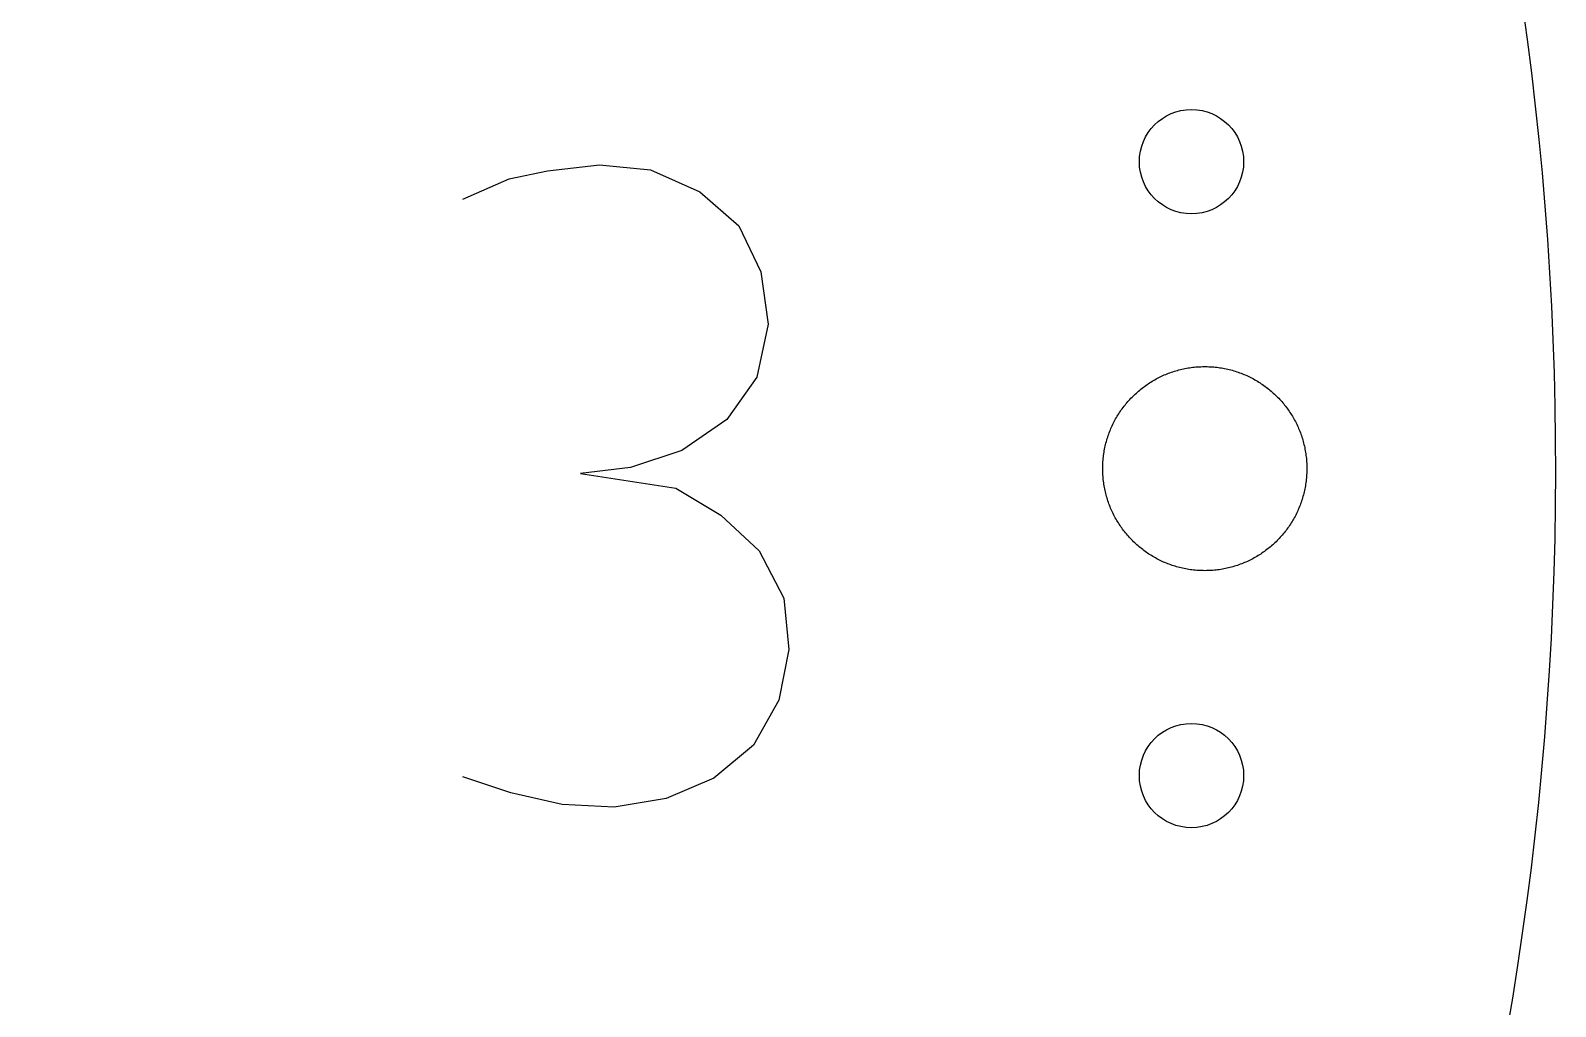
# Model space of a CAD drawing. Extents: x 0.2 to 12, y 0.1 to 9.6.
# Drawn here: x 10.22 to 12.048, y 3.721 to 4.891 of the extents above; entities that cross this region are included whole.
import ezdxf

# ---------------------------------------------------------------- set-up
doc = ezdxf.new("R2010")
doc.units = 0
doc.header["$MEASUREMENT"] = 0
doc.layers.get('0').update_dxf_attribs({"color": 3, "linetype": 'CONTINUOUS'})
doc.layers.add('Engrave', color=6, linetype='CONTINUOUS')

msp = doc.modelspace()

# ---------------------------------------------------------------- linework, layer by layer
msp.add_lwpolyline([(10.1758, 1.0143, 3.52937), (6.0454, 1.0143, -0.260301)], format="xyb")
msp.add_polyline3d([(11.6272, 4.2438, 0), (11.6253, 4.2439, 0), (11.6234, 4.2439, 0), (11.6214, 4.244, 0), (11.6195, 4.2441, 0), (11.6176, 4.2442, 0), (11.6157, 4.2444, 0), (11.6138, 4.2446, 0), (11.6119, 4.2448, 0), (11.61, 4.245, 0), (11.6081, 4.2453, 0), (11.6062, 4.2456, 0), (11.6044, 4.246, 0), (11.6025, 4.2463, 0), (11.6007, 4.2467, 0), (11.5989, 4.2471, 0), (11.5971, 4.2476, 0), (11.5953, 4.2481, 0), (11.5935, 4.2486, 0), (11.5917, 4.2491, 0), (11.5899, 4.2496, 0), (11.5881, 4.2502, 0), (11.5864, 4.2508, 0), (11.5847, 4.2515, 0), (11.5829, 4.2521, 0), (11.5812, 4.2528, 0), (11.5795, 4.2535, 0), (11.5778, 4.2542, 0), (11.5762, 4.255, 0), (11.5745, 4.2558, 0), (11.5729, 4.2566, 0), (11.5712, 4.2574, 0), (11.5696, 4.2582, 0), (11.568, 4.2591, 0), (11.5664, 4.26, 0), (11.5649, 4.2609, 0), (11.5633, 4.2619, 0), (11.5618, 4.2628, 0), (11.5602, 4.2638, 0), (11.5587, 4.2648, 0), (11.5572, 4.2658, 0), (11.5557, 4.2669, 0), (11.5543, 4.268, 0), (11.5528, 4.2691, 0), (11.5514, 4.2702, 0), (11.55, 4.2713, 0), (11.5486, 4.2725, 0), (11.5472, 4.2736, 0), (11.5459, 4.2748, 0), (11.5445, 4.2761, 0), (11.5432, 4.2773, 0), (11.5419, 4.2785, 0), (11.5406, 4.2798, 0), (11.5393, 4.2811, 0), (11.5381, 4.2824, 0), (11.5369, 4.2837, 0), (11.5356, 4.2851, 0), (11.5345, 4.2865, 0), (11.5333, 4.2878, 0), (11.5321, 4.2892, 0), (11.531, 4.2907, 0), (11.5299, 4.2921, 0), (11.5288, 4.2935, 0), (11.5277, 4.295, 0), (11.5267, 4.2965, 0), (11.5257, 4.298, 0), (11.5247, 4.2995, 0), (11.5237, 4.301, 0), (11.5227, 4.3026, 0), (11.5218, 4.3041, 0), (11.5209, 4.3057, 0), (11.52, 4.3073, 0), (11.5191, 4.3089, 0), (11.5183, 4.3105, 0), (11.5175, 4.3122, 0), (11.5167, 4.3138, 0), (11.5159, 4.3155, 0), (11.5151, 4.3172, 0), (11.5144, 4.3188, 0), (11.5137, 4.3205, 0), (11.513, 4.3223, 0), (11.5124, 4.324, 0), (11.5118, 4.3257, 0), (11.5112, 4.3275, 0), (11.5106, 4.3292, 0), (11.5101, 4.331, 0), (11.5095, 4.3328, 0), (11.509, 4.3346, 0), (11.5086, 4.3364, 0), (11.5081, 4.3382, 0), (11.5077, 4.34, 0), (11.5073, 4.3419, 0), (11.507, 4.3437, 0), (11.5067, 4.3456, 0), (11.5064, 4.3475, 0), (11.5061, 4.3493, 0), (11.5058, 4.3512, 0), (11.5056, 4.3531, 0), (11.5054, 4.355, 0), (11.5053, 4.3569, 0), (11.5052, 4.3589, 0), (11.5051, 4.3608, 0), (11.505, 4.3627, 0), (11.5049, 4.3647, 0), (11.5049, 4.3666, 0), (11.505, 4.3686, 0), (11.505, 4.3705, 0), (11.5051, 4.3724, 0), (11.5052, 4.3744, 0), (11.5054, 4.3763, 0), (11.5055, 4.3782, 0), (11.5057, 4.3801, 0), (11.506, 4.382, 0), (11.5062, 4.3839, 0), (11.5065, 4.3857, 0), (11.5068, 4.3876, 0), (11.5072, 4.3894, 0), (11.5075, 4.3913, 0), (11.5079, 4.3931, 0), (11.5084, 4.3949, 0), (11.5088, 4.3968, 0), (11.5093, 4.3986, 0), (11.5098, 4.4004, 0), (11.5103, 4.4021, 0), (11.5109, 4.4039, 0), (11.5115, 4.4057, 0), (11.5121, 4.4074, 0), (11.5127, 4.4091, 0), (11.5134, 4.4109, 0), (11.5141, 4.4126, 0), (11.5148, 4.4143, 0), (11.5155, 4.4159, 0), (11.5163, 4.4176, 0), (11.5171, 4.4193, 0), (11.5179, 4.4209, 0), (11.5187, 4.4225, 0), (11.5195, 4.4241, 0), (11.5204, 4.4257, 0), (11.5213, 4.4273, 0), (11.5223, 4.4289, 0), (11.5232, 4.4304, 0), (11.5242, 4.432, 0), (11.5252, 4.4335, 0), (11.5262, 4.435, 0), (11.5272, 4.4365, 0), (11.5283, 4.438, 0), (11.5293, 4.4394, 0), (11.5304, 4.4409, 0), (11.5316, 4.4423, 0), (11.5327, 4.4437, 0), (11.5339, 4.4451, 0), (11.535, 4.4465, 0), (11.5362, 4.4478, 0), (11.5375, 4.4492, 0), (11.5387, 4.4505, 0), (11.54, 4.4518, 0), (11.5412, 4.4531, 0), (11.5425, 4.4543, 0), (11.5438, 4.4556, 0), (11.5452, 4.4568, 0), (11.5465, 4.458, 0), (11.5479, 4.4592, 0), (11.5493, 4.4604, 0), (11.5507, 4.4615, 0), (11.5521, 4.4626, 0), (11.5536, 4.4637, 0), (11.555, 4.4648, 0), (11.5565, 4.4659, 0), (11.558, 4.4669, 0), (11.5595, 4.4679, 0), (11.561, 4.4689, 0), (11.5625, 4.4699, 0), (11.5641, 4.4709, 0), (11.5656, 4.4718, 0), (11.5672, 4.4727, 0), (11.5688, 4.4736, 0), (11.5704, 4.4745, 0), (11.572, 4.4753, 0), (11.5737, 4.4761, 0), (11.5753, 4.4769, 0), (11.577, 4.4777, 0), (11.5787, 4.4784, 0), (11.5804, 4.4791, 0), (11.5821, 4.4798, 0), (11.5838, 4.4805, 0), (11.5855, 4.4811, 0), (11.5873, 4.4817, 0), (11.589, 4.4823, 0), (11.5908, 4.4829, 0), (11.5926, 4.4834, 0), (11.5944, 4.4839, 0), (11.5962, 4.4844, 0), (11.598, 4.4849, 0), (11.5998, 4.4853, 0), (11.6016, 4.4857, 0), (11.6035, 4.4861, 0), (11.6053, 4.4865, 0), (11.6072, 4.4868, 0), (11.609, 4.4871, 0), (11.6109, 4.4873, 0), (11.6128, 4.4876, 0), (11.6147, 4.4878, 0), (11.6166, 4.488, 0), (11.6185, 4.4881, 0), (11.6205, 4.4882, 0), (11.6224, 4.4883, 0), (11.6243, 4.4884, 0), (11.6263, 4.4884, 0), (11.6282, 4.4884, 0), (11.6302, 4.4884, 0), (11.6321, 4.4883, 0), (11.634, 4.4882, 0), (11.636, 4.4881, 0), (11.6379, 4.488, 0), (11.6398, 4.4878, 0), (11.6417, 4.4876, 0), (11.6436, 4.4873, 0), (11.6454, 4.4871, 0), (11.6473, 4.4868, 0), (11.6492, 4.4865, 0), (11.651, 4.4861, 0), (11.6529, 4.4857, 0), (11.6547, 4.4853, 0), (11.6565, 4.4849, 0), (11.6583, 4.4844, 0), (11.6601, 4.484, 0), (11.6619, 4.4834, 0), (11.6637, 4.4829, 0), (11.6655, 4.4823, 0), (11.6672, 4.4817, 0), (11.669, 4.4811, 0), (11.6707, 4.4805, 0), (11.6724, 4.4798, 0), (11.6741, 4.4791, 0), (11.6758, 4.4784, 0), (11.6775, 4.4777, 0), (11.6791, 4.4769, 0), (11.6808, 4.4761, 0), (11.6824, 4.4753, 0), (11.6841, 4.4745, 0), (11.6857, 4.4736, 0), (11.6873, 4.4727, 0), (11.6888, 4.4718, 0), (11.6904, 4.4709, 0), (11.692, 4.4699, 0), (11.6935, 4.4689, 0), (11.695, 4.468, 0), (11.6965, 4.4669, 0), (11.698, 4.4659, 0), (11.6995, 4.4648, 0), (11.7009, 4.4637, 0), (11.7024, 4.4626, 0), (11.7038, 4.4615, 0), (11.7052, 4.4604, 0), (11.7066, 4.4592, 0), (11.7079, 4.458, 0), (11.7093, 4.4568, 0), (11.7106, 4.4556, 0), (11.7119, 4.4544, 0), (11.7132, 4.4531, 0), (11.7145, 4.4518, 0), (11.7158, 4.4505, 0), (11.717, 4.4492, 0), (11.7182, 4.4478, 0), (11.7194, 4.4465, 0), (11.7206, 4.4451, 0), (11.7218, 4.4437, 0), (11.7229, 4.4423, 0), (11.724, 4.4409, 0), (11.7251, 4.4395, 0), (11.7262, 4.438, 0), (11.7273, 4.4365, 0), (11.7283, 4.435, 0), (11.7293, 4.4335, 0), (11.7303, 4.432, 0), (11.7313, 4.4305, 0), (11.7322, 4.4289, 0), (11.7332, 4.4273, 0), (11.7341, 4.4258, 0), (11.7349, 4.4242, 0), (11.7358, 4.4225, 0), (11.7366, 4.4209, 0), (11.7374, 4.4193, 0), (11.7382, 4.4176, 0), (11.739, 4.4159, 0), (11.7397, 4.4143, 0), (11.7404, 4.4126, 0), (11.7411, 4.4109, 0), (11.7418, 4.4091, 0), (11.7424, 4.4074, 0), (11.743, 4.4057, 0), (11.7436, 4.4039, 0), (11.7442, 4.4021, 0), (11.7447, 4.4004, 0), (11.7452, 4.3986, 0), (11.7457, 4.3968, 0), (11.7461, 4.395, 0), (11.7466, 4.3931, 0), (11.747, 4.3913, 0), (11.7473, 4.3895, 0), (11.7477, 4.3876, 0), (11.748, 4.3857, 0), (11.7483, 4.3839, 0), (11.7485, 4.382, 0), (11.7488, 4.3801, 0), (11.749, 4.3782, 0), (11.7491, 4.3763, 0), (11.7493, 4.3744, 0), (11.7494, 4.3724, 0), (11.7495, 4.3705, 0), (11.7495, 4.3686, 0), (11.7495, 4.3666, 0), (11.7495, 4.3647, 0), (11.7495, 4.3627, 0), (11.7494, 4.3608, 0), (11.7493, 4.3589, 0), (11.7492, 4.3569, 0), (11.7491, 4.355, 0), (11.7489, 4.3531, 0), (11.7486, 4.3512, 0), (11.7484, 4.3493, 0), (11.7481, 4.3475, 0), (11.7478, 4.3456, 0), (11.7475, 4.3437, 0), (11.7471, 4.3419, 0), (11.7468, 4.3401, 0), (11.7463, 4.3382, 0), (11.7459, 4.3364, 0), (11.7454, 4.3346, 0), (11.7449, 4.3328, 0), (11.7444, 4.331, 0), (11.7439, 4.3292, 0), (11.7433, 4.3275, 0), (11.7427, 4.3257, 0), (11.7421, 4.324, 0), (11.7414, 4.3223, 0), (11.7408, 4.3206, 0), (11.7401, 4.3189, 0), (11.7393, 4.3172, 0), (11.7386, 4.3155, 0), (11.7378, 4.3138, 0), (11.737, 4.3122, 0), (11.7362, 4.3105, 0), (11.7354, 4.3089, 0), (11.7345, 4.3073, 0), (11.7336, 4.3057, 0), (11.7327, 4.3042, 0), (11.7318, 4.3026, 0), (11.7308, 4.301, 0), (11.7298, 4.2995, 0), (11.7288, 4.298, 0), (11.7278, 4.2965, 0), (11.7267, 4.295, 0), (11.7257, 4.2935, 0), (11.7246, 4.2921, 0), (11.7235, 4.2907, 0), (11.7224, 4.2892, 0), (11.7212, 4.2878, 0), (11.72, 4.2865, 0), (11.7188, 4.2851, 0), (11.7176, 4.2838, 0), (11.7164, 4.2824, 0), (11.7152, 4.2811, 0), (11.7139, 4.2798, 0), (11.7126, 4.2785, 0), (11.7113, 4.2773, 0), (11.71, 4.2761, 0), (11.7086, 4.2748, 0), (11.7073, 4.2737, 0), (11.7059, 4.2725, 0), (11.7045, 4.2713, 0), (11.7031, 4.2702, 0), (11.7017, 4.2691, 0), (11.7002, 4.268, 0), (11.6987, 4.2669, 0), (11.6973, 4.2659, 0), (11.6958, 4.2648, 0), (11.6943, 4.2638, 0), (11.6927, 4.2628, 0), (11.6912, 4.2619, 0), (11.6896, 4.2609, 0), (11.6881, 4.26, 0), (11.6865, 4.2591, 0), (11.6849, 4.2582, 0), (11.6833, 4.2574, 0), (11.6816, 4.2566, 0), (11.68, 4.2558, 0), (11.6783, 4.255, 0), (11.6766, 4.2542, 0), (11.675, 4.2535, 0), (11.6733, 4.2528, 0), (11.6716, 4.2521, 0), (11.6698, 4.2515, 0), (11.6681, 4.2508, 0), (11.6663, 4.2502, 0), (11.6646, 4.2496, 0), (11.6628, 4.2491, 0), (11.661, 4.2486, 0), (11.6592, 4.2481, 0), (11.6574, 4.2476, 0), (11.6556, 4.2471, 0), (11.6538, 4.2467, 0), (11.652, 4.2463, 0), (11.6501, 4.246, 0), (11.6483, 4.2456, 0), (11.6464, 4.2453, 0), (11.6445, 4.245, 0), (11.6426, 4.2448, 0), (11.6407, 4.2446, 0), (11.6388, 4.2444, 0), (11.6369, 4.2442, 0), (11.635, 4.2441, 0), (11.6331, 4.244, 0), (11.6311, 4.2439, 0), (11.6292, 4.2439, 0), (11.6272, 4.2438, 0)])
for centre in [(11.6113, 4.7341), (11.6113, 3.9982)]:
    msp.add_circle(centre, 0.0625)
at = {"layer": 'Engrave'}
msp.add_lwpolyline([(10.7381, 4.689), (10.7935, 4.7136), (10.8392, 4.7232), (10.9017, 4.7305), (10.963, 4.7244), (11.022, 4.698), (11.0689, 4.6571), (11.0953, 4.6019), (11.1037, 4.5394), (11.0905, 4.4757), (11.0544, 4.4252), (11.0003, 4.3879), (10.939, 4.3675), (10.8789, 4.3603), (10.9933, 4.3429), (11.047, 4.3104), (11.093, 4.2674), (11.1226, 4.211), (11.1286, 4.1495), (11.1167, 4.0887), (11.0863, 4.0345), (11.0388, 3.9952), (10.9817, 3.9708), (10.9194, 3.9604), (10.8571, 3.9634), (10.7955, 3.9775), (10.7381, 3.9968)], dxfattribs=at)

doc.saveas('drawing.dxf')
